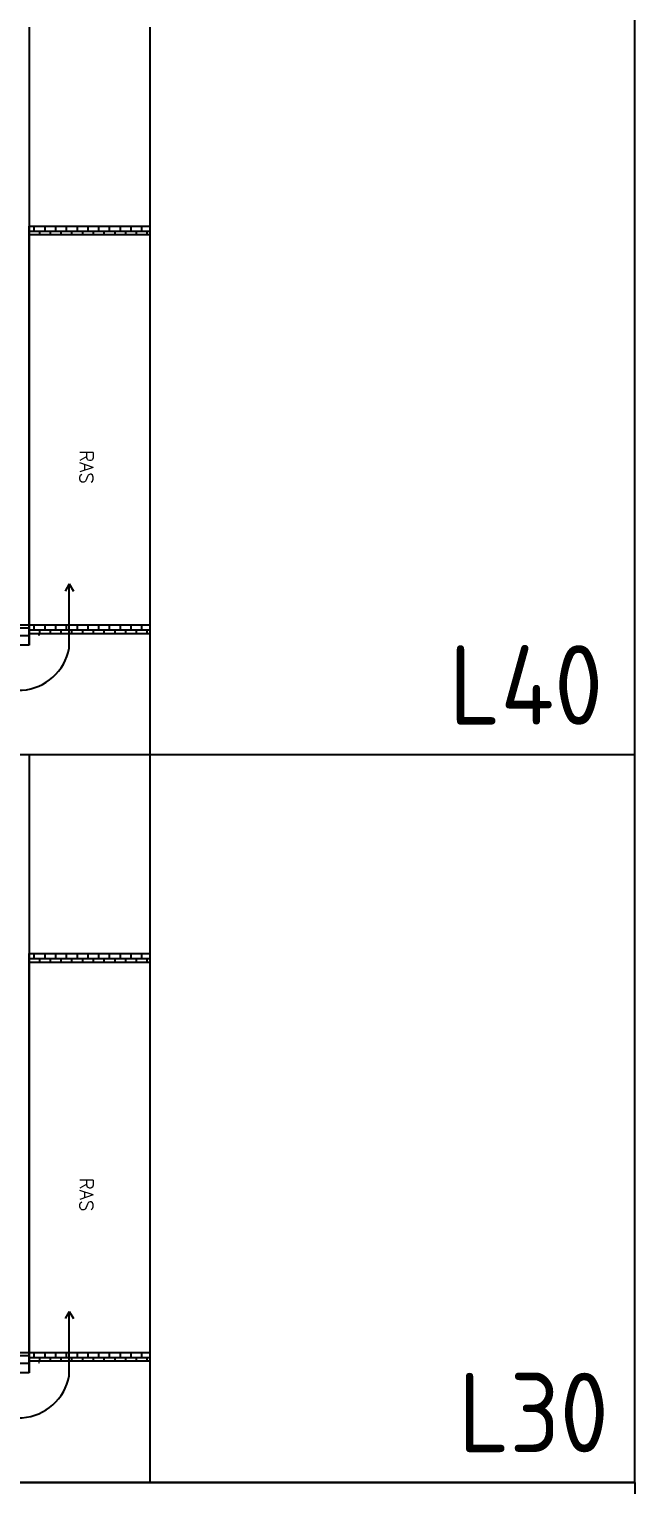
# Model space of a CAD drawing. Header units: millimetres. Extents: x 108 to 3316, y 96 to 2090.
# Drawn here: x 2659.2 to 2773.5, y 1354.3 to 1629.1 of the extents above; entities that cross this region are included whole.
import ezdxf
from ezdxf.enums import TextEntityAlignment as Align

# ---------------------------------------------------------------- set-up
doc = ezdxf.new("R2010")
doc.units = ezdxf.units.MM
for name, color, linetype in [('A-DETL-01', 1, 'Continuous'), ('DETL-TXT', 4, 'Continuous'), ('M-CEQPM-MAU', 22, 'Continuous'), ('M-HVAC-CMDUCT', 150, 'Continuous')]:
    doc.layers.add(name, color=color, linetype=linetype)
doc.styles.add('AA-TXT', font='isocp.shx', dxfattribs={"bigfont": 'chineset.shx'})
doc.styles.add('STDTEXT', font='simplex.shx', dxfattribs={"bigfont": 'china.shx'})

msp = doc.modelspace()

# ---------------------------------------------------------------- hatches: boundary and pattern name
at = {"layer": 'M-CEQPM-MAU'}
h = msp.add_hatch(dxfattribs=at)
h.set_pattern_fill('AR-B88', color=252, scale=0.01)
h.set_pattern_definition([(360, (-38230.795, -83153.5446), (1e-15, 2.032), []), (90, (-38230.795, -83153.5446), (-1.016, 2.032), [2.032, -2.032])])
h.paths.add_polyline_path([(2681.94, 1591.97), (2659.18, 1591.97), (2659.18, 1590.36), (2681.94, 1590.36)])
h = msp.add_hatch(dxfattribs=at)
h.set_pattern_fill('AR-B88', color=252, scale=0.01)
h.set_pattern_definition([(360, (-38230.795, -83228.839), (1e-15, 2.032), []), (90, (-38230.795, -83228.839), (-1.016, 2.032), [2.032, -2.032])])
h.paths.add_polyline_path([(2681.94, 1516.68), (2659.18, 1516.68), (2659.18, 1515.07), (2681.94, 1515.07)])
h = msp.add_hatch(dxfattribs=at)
h.set_pattern_fill('AR-B88', color=252, scale=0.01)
h.set_pattern_definition([(360, (-38230.795, -83290.905), (1e-15, 2.032), []), (90, (-38230.795, -83290.905), (-1.016, 2.032), [2.032, -2.032])])
h.paths.add_polyline_path([(2681.94, 1454.61), (2659.18, 1454.61), (2659.18, 1453), (2681.94, 1453)])
h = msp.add_hatch(dxfattribs=at)
h.set_pattern_fill('AR-B88', color=252, scale=0.01)
h.set_pattern_definition([(360, (-38230.795, -83366.1994), (1e-15, 2.032), []), (90, (-38230.795, -83366.1994), (-1.016, 2.032), [2.032, -2.032])])
h.paths.add_polyline_path([(2681.94, 1379.32), (2659.18, 1379.32), (2659.18, 1377.71), (2681.94, 1377.71)])

# ---------------------------------------------------------------- linework, layer by layer
at = {"color": 252}
for points in [[(2659.18, 1591.97), (2681.94, 1591.97)], [(2659.18, 1590.36), (2681.94, 1590.36)], [(2659.18, 1516.68), (2681.94, 1516.68)], [(2659.18, 1515.07), (2681.94, 1515.07)], [(2659.18, 1454.61), (2681.94, 1454.61)], [(2659.18, 1453), (2681.94, 1453)], [(2659.18, 1379.32), (2681.94, 1379.32)], [(2659.18, 1377.71), (2681.94, 1377.71)]]:
    msp.add_lwpolyline(points, dxfattribs=at)
at = {"layer": 'A-DETL-01', "color": 252, "linetype": 'Continuous'}
for p, q in [((2659.18, 1629.5), (2659.18, 1512.85)), ((2681.94, 1629.5), (2681.94, 1492.14)), ((2659.18, 1492.14), (2659.18, 1375.49)), ((2681.94, 1492.14), (2681.94, 1354.78))]:
    msp.add_line(p, q, dxfattribs=at)
at = {"layer": 'A-DETL-01', "color": 252}
msp.add_lwpolyline([(2773.52, 1354.78), (2773.52, 1789.14)], dxfattribs=at)
msp.add_lwpolyline([(2507.33, 1354.78), (2773.52, 1354.78), (2773.52, 1128.39), (2507.33, 1128.39)], close=True, dxfattribs=at)
at = {"layer": 'M-CEQPM-MAU', "color": 252, "ltscale": 0.1}
for p, q in [((2659.18, 1512.85), (2659.18, 1591.97)), ((2639.3, 1516.67), (2659.18, 1516.68)), ((2659.18, 1516.04), (2639.3, 1516.04)), ((2660.99, 1514.78), (2660.99, 1514.65)), ((2659.18, 1375.49), (2659.18, 1454.61)), ((2639.3, 1379.31), (2659.18, 1379.32)), ((2659.18, 1378.68), (2639.3, 1378.68)), ((2660.99, 1377.42), (2660.99, 1377.29))]:
    msp.add_line(p, q, dxfattribs=at)
for points in [[(2659.18, 1512.85), (2639.3, 1512.85), (2639.3, 1514.65), (2659.18, 1514.65)], [(2659.18, 1375.49), (2639.3, 1375.49), (2639.3, 1377.29), (2659.18, 1377.29)]]:
    msp.add_lwpolyline(points, dxfattribs=at)
at = {"layer": 'M-HVAC-CMDUCT', "color": 252}
for points in [[(2666.76, 1524.4), (2665.98, 1523.05)], [(2666.76, 1512.25), (2666.76, 1524.4)], [(2666.76, 1524.4), (2667.54, 1523.05)], [(2773.52, 1492.14), (2406.14, 1492.14)], [(2666.76, 1387.04), (2665.98, 1385.69)], [(2666.76, 1374.89), (2666.76, 1387.04)], [(2666.76, 1387.04), (2667.54, 1385.69)], [(2773.52, 1354.78), (2342.73, 1354.78)]]:
    msp.add_lwpolyline(points, dxfattribs=at)
for centre in [(2657.18, 1514.07), (2657.18, 1376.71)]:
    msp.add_arc(centre, 9.75, 198.9739, 349.2809, dxfattribs=at)

# ---------------------------------------------------------------- texts
at = {"layer": 'DETL-TXT', "color": 2, "ltscale": 0.1, "style": 'AA-TXT'}
for s, p in [('L40', (2738.46, 1497.83)), ('L30', (2740.17, 1360.47))]:
    msp.add_text(s, height=15, dxfattribs=at).set_placement(p)
at = {"layer": 'M-CEQPM-MAU', "color": 252, "style": 'STDTEXT'}
for p in [(2670.03, 1549.62), (2670.03, 1412.26)]:
    msp.add_text('RAS', height=2.5, rotation=270, dxfattribs=at).set_placement(p, align=Align.MIDDLE_LEFT)

doc.saveas('drawing.dxf')
